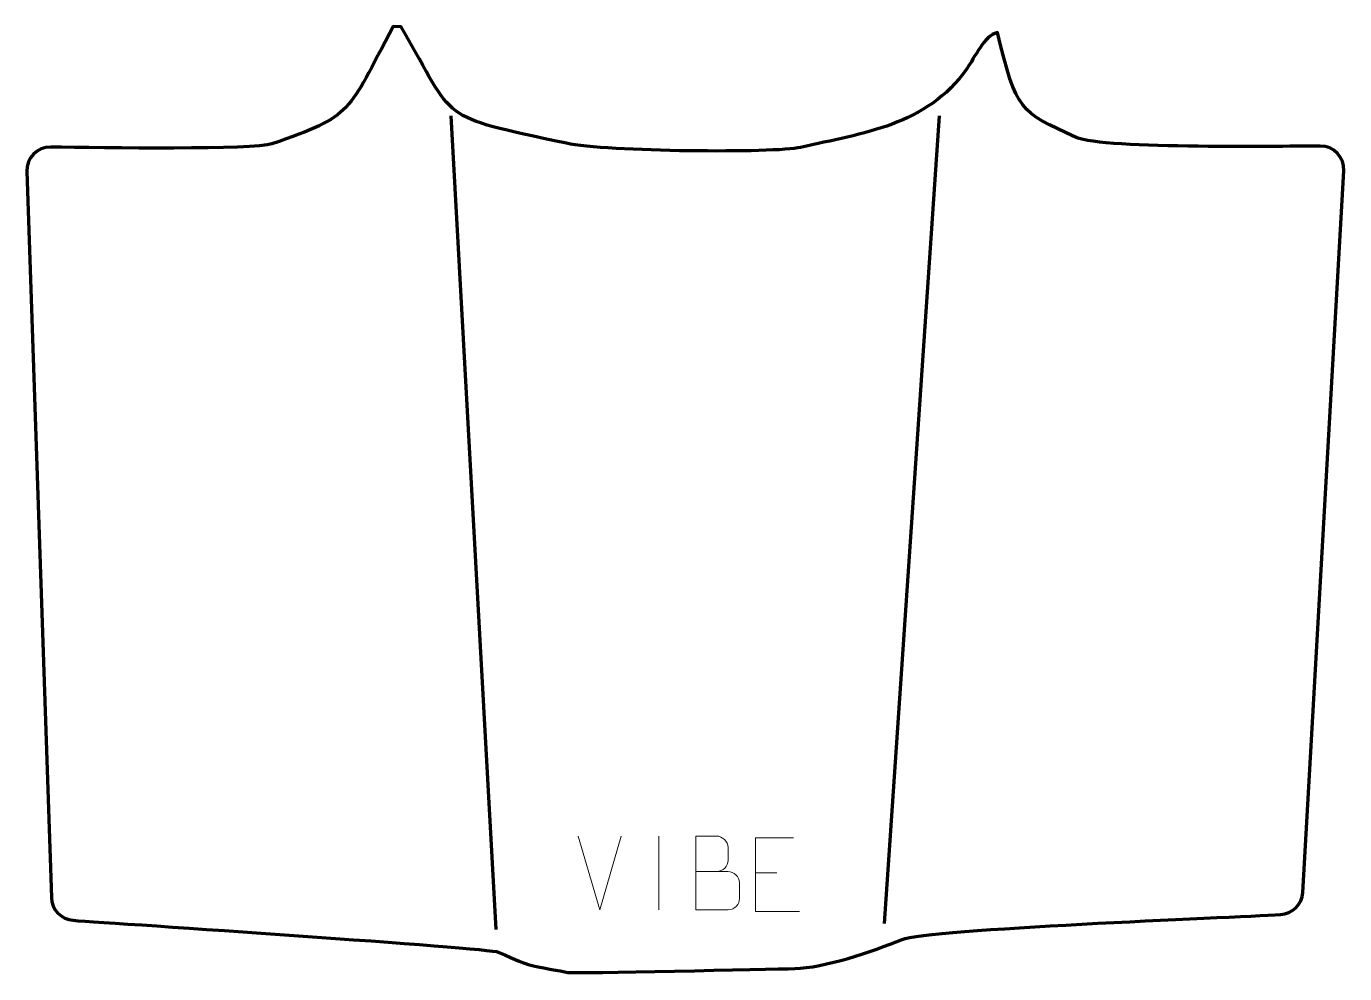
# Model space of a CAD drawing. Header units: millimetres. Extents: x -223 to 223, y -161 to 160.
import ezdxf

# ---------------------------------------------------------------- set-up
doc = ezdxf.new("R2010")
doc.units = ezdxf.units.MM
doc.header["$MEASUREMENT"] = 0
for name, color, linetype in [('layer 1', 7, 'Continuous'), ('layer 2', 7, 'Continuous'), ('layer 3', 7, 'Continuous')]:
    doc.layers.add(name, color=color, linetype=linetype)

msp = doc.modelspace()

# ---------------------------------------------------------------- linework, layer by layer
at = {"layer": 'layer 1', "color": 250, "lineweight": 9}
for points in [[(-29.0334, -138.9407), (-29.0334, -138.9407), (-36.3552, -113.9871), (-36.3552, -113.9871)], [(-21.7115, -113.9871), (-21.7115, -113.9871), (-29.0333, -138.9407), (-29.0333, -138.9407)], [(-9.0334, -113.9768), (-9.0334, -113.9768), (-9.0334, -138.9509), (-9.0334, -138.9509)], [(23.7984, -126.4639), (23.7984, -126.4639), (30.9665, -126.4639), (30.9665, -126.4639)]]:
    msp.add_open_spline(points, degree=3, dxfattribs=at)
for points, knots in [([(3.5844, -125.9759), (7.223, -125.9755), (10.8101, -125.9755), (14.4495, -125.9759), (14.4495, -125.9759), (16.4249, -125.9932), (18.3485, -127.7293), (18.3485, -129.7789), (18.3485, -129.7789), (18.3481, -130.9075), (18.3481, -133.9569), (18.3485, -135.0858), (18.3485, -135.0858), (18.3661, -136.9437), (16.824, -138.9576), (14.5025, -138.9407), (14.5025, -138.9407), (10.8627, -138.9403), (7.2233, -138.9403), (3.5844, -138.9407), (3.5844, -138.9407), (3.5844, -130.6224), (3.5844, -122.3046), (3.5844, -113.9871), (3.5844, -113.9871), (5.9581, -113.9871), (8.3322, -113.9871), (10.7064, -113.9871), (10.7064, -113.9871), (12.3872, -113.9695), (14.484, -115.88), (14.5017, -117.8424), (14.5017, -117.8424), (14.5013, -119.9085), (14.5013, -120.0545), (14.5017, -122.121), (14.5017, -122.121), (14.519, -124.1871), (12.6645, -125.9932), (10.6545, -125.9759)], [0, 0, 0, 0, 0.09090909, 0.09090909, 0.09090909, 0.09090909, 0.18181818, 0.18181818, 0.18181818, 0.18181818, 0.27272727, 0.27272727, 0.27272727, 0.27272727, 0.36363636, 0.36363636, 0.36363636, 0.36363636, 0.45454545, 0.45454545, 0.45454545, 0.45454545, 0.54545455, 0.54545455, 0.54545455, 0.54545455, 0.63636364, 0.63636364, 0.63636364, 0.63636364, 0.72727273, 0.72727273, 0.72727273, 0.72727273, 0.81818182, 0.81818182, 0.81818182, 0.81818182, 1, 1, 1, 1]), ([(36.6723, -114.5842), (36.6723, -114.5842), (23.7984, -114.5842), (23.7984, -114.5842), (23.7984, -114.5842), (23.7984, -114.5842), (23.7984, -139.5378), (23.7984, -139.5378), (23.7984, -139.5378), (23.7984, -139.5378), (38.6642, -139.5378), (38.6642, -139.5378)], [0, 0, 0, 0, 0.25, 0.25, 0.25, 0.25, 0.5, 0.5, 0.5, 0.5, 1, 1, 1, 1])]:
    msp.add_open_spline(points, degree=3, knots=knots, dxfattribs=at)
at = {"layer": 'layer 2', "color": 20, "lineweight": 70}
msp.add_open_spline([(-215.0097, 119.3372), (-197.6685, 118.9865), (-145.8069, 118.4424), (-140.1926, 120.3808), (-140.1926, 120.3808), (-112.0663, 130.0917), (-114.8612, 130.7736), (-98.9935, 160.206), (-98.9935, 160.206), (-98.9935, 160.206), (-96.3476, 160.1001), (-96.3476, 160.1001), (-96.3476, 160.1001), (-77.1809, 127.2058), (-84.7224, 130.2158), (-40.327, 120.6251), (-40.327, 120.6251), (-26.7249, 117.6866), (30.3051, 117.2158), (39.0444, 119.2131), (39.0444, 119.2131), (60.1962, 124.0471), (81.8332, 126.6126), (95.3949, 145.8445), (95.3949, 145.8445), (97.9742, 149.5022), (101.2729, 157.1484), (105.7415, 158.0893), (105.7415, 158.0893), (112.4368, 131.3063), (113.0475, 131.5104), (132.4444, 122.62), (132.4444, 122.62), (141.4678, 118.4842), (205.9536, 119.6649), (215.1423, 119.6959), (215.1423, 119.6959), (219.7765, 119.7115), (223.4201, 115.8674), (223.1564, 111.2407), (223.1564, 111.2407), (223.1564, 111.2407), (209.2307, -133.0543), (209.2307, -133.0543), (209.2307, -133.0543), (208.9976, -137.1432), (205.7636, -140.3671), (201.674, -140.5873), (201.674, -140.5873), (184.6502, -141.5045), (81.9651, -145.4879), (73.4575, -148.9743), (73.4575, -148.9743), (63.352, -153.1158), (46.9735, -158.652), (37.0541, -158.8432), (37.0541, -158.8432), (28.9029, -159.0003), (-37.7671, -160.5613), (-39.8818, -160.1444), (-39.8818, -160.1444), (-54.7498, -157.213), (-50.5077, -158.9135), (-63.381, -153.2491), (-63.381, -153.2491), (-66.6364, -151.8168), (-192.6161, -143.5695), (-207.4333, -142.5134), (-207.4333, -142.5134), (-211.5348, -142.2211), (-214.7212, -138.9133), (-214.86, -134.8038), (-214.86, -134.8038), (-214.86, -134.8038), (-223.1664, 111.0687), (-223.1664, 111.0687), (-223.1664, 111.0687), (-223.3222, 115.6802), (-219.6229, 119.4301), (-215.0097, 119.3372)], degree=3, knots=[0, 0, 0, 0, 0.04761905, 0.04761905, 0.04761905, 0.04761905, 0.0952381, 0.0952381, 0.0952381, 0.0952381, 0.14285714, 0.14285714, 0.14285714, 0.14285714, 0.19047619, 0.19047619, 0.19047619, 0.19047619, 0.23809524, 0.23809524, 0.23809524, 0.23809524, 0.28571429, 0.28571429, 0.28571429, 0.28571429, 0.33333333, 0.33333333, 0.33333333, 0.33333333, 0.38095238, 0.38095238, 0.38095238, 0.38095238, 0.42857143, 0.42857143, 0.42857143, 0.42857143, 0.47619048, 0.47619048, 0.47619048, 0.47619048, 0.52380952, 0.52380952, 0.52380952, 0.52380952, 0.57142857, 0.57142857, 0.57142857, 0.57142857, 0.61904762, 0.61904762, 0.61904762, 0.61904762, 0.66666667, 0.66666667, 0.66666667, 0.66666667, 0.71428571, 0.71428571, 0.71428571, 0.71428571, 0.76190476, 0.76190476, 0.76190476, 0.76190476, 0.80952381, 0.80952381, 0.80952381, 0.80952381, 0.85714286, 0.85714286, 0.85714286, 0.85714286, 0.9047619, 0.9047619, 0.9047619, 0.9047619, 1, 1, 1, 1], dxfattribs=at)
at = {"layer": 'layer 3', "color": 187, "lineweight": 70}
for points in [[(-79.5195, 129.9377), (-79.5195, 129.9377), (-64.2796, -145.6524), (-64.2796, -145.6524)], [(86.0036, 129.9379), (86.0036, 129.9379), (67.3766, -143.5359), (67.3766, -143.5359)]]:
    msp.add_open_spline(points, degree=3, dxfattribs=at)

doc.saveas('drawing.dxf')
